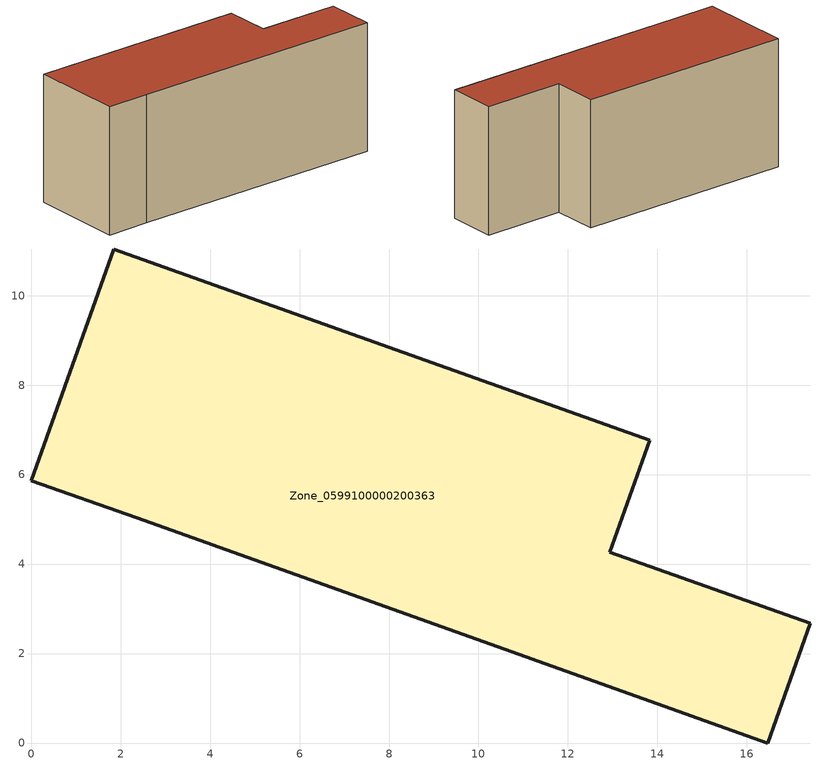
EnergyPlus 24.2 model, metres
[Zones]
Zone_0599100000200363
 floor ground (C_G): 1.84,11.04 13.83,6.77 12.94,4.27 17.42,2.68 16.47,0 2.36,5.03 0,5.86 z0.55
 wall outside (C_F): 13.83,6.77 1.84,11.04 0,5.86 2.36,5.03 16.47,0 17.42,2.68 12.94,4.27 13.83,6.77 z0.55:7.92
 roof outside (C_R): 16.47,0 17.42,2.68 12.94,4.27 13.83,6.77 1.84,11.04 0,5.86 2.36,5.03 z7.92
[BUILDING]
Pand.0599100000200363: North Axis=0; Terrain=City; Loads Convergence Tolerance Value=0.04; Temperature Convergence Tolerance Value=0.4; Solar Distribution=FullExterior; Maximum Number of Warmup Days=25; Minimum Number of Warmup Days=1
[Site:Location]
Rotterdam.The.Hague.AP_ZH_NLD Design_Conditions: Latitude=51.96; Longitude=4.45; Time Zone=1; Elevation=-4.5
[SITE:GROUNDTEMPERATURE:BUILDINGSURFACE]
18, 18, 18, 18, 18, 18, 18, 18, 18, 18, 18, 18
[MATERIAL] Thermal Absorptance=0.9; Solar Absorptance=0.7; Visible Absorptance=0.7
Name | Roughness | Thickness | Conductivity | Density | Specific Heat
G.TI.1975-1991 | MediumSmooth | 0.15 | 0.288461 | 540 | 1210
F.TI.1975-1991 | Rough | 0.3 | 0.230769 | 1920 | 840
R.TI.1975-1991 | MediumRough | 0.2 | 0.153846 | 1500 | 1000
[CONSTRUCTION]
C_G: G.TI.1975-1991
C_F: F.TI.1975-1991
C_R: R.TI.1975-1991
[ZONE]
Zone_0599100000200363: Type=1; Multiplier=1; Ceiling Height=Autocalculate; Volume=Autocalculate; Floor Area=autocalculate; Part of Total Floor Area=Yes
[ZONEINFILTRATION:DESIGNFLOWRATE]
Infil_Zone_0599100000200363: Zone or ZoneList or Space or SpaceList=Zone_0599100000200363; Schedule=AlwaysOn; Design Flow Rate Calculation Method=Flow/Area; Flow Rate per Floor Area=0.003; Constant Term Coefficient=1; Temperature Term Coefficient=0; Velocity Term Coefficient=0; Velocity Squared Term Coefficient=0
[HVACTEMPLATE:ZONE:IDEALLOADSAIRSYSTEM]
Zone_0599100000200363: Maximum Heating Supply Air Temperature=50; Minimum Cooling Supply Air Temperature=13; Maximum Heating Supply Air Humidity Ratio=0.0156; Minimum Cooling Supply Air Humidity Ratio=0.0077; Heating Limit=NoLimit; Cooling Limit=NoLimit; Dehumidification Control Type=ConstantSensibleHeatRatio; Cooling Sensible Heat Ratio=0.7; Dehumidification Setpoint=60; Humidification Control Type=None; Humidification Setpoint=30; Outdoor Air Method=None; Outdoor Air Flow Rate per Person=0.00944; Outdoor Air Flow Rate per Zone Floor Area=0; Outdoor Air Flow Rate per Zone=0; Demand Controlled Ventilation Type=None; Outdoor Air Economizer Type=NoEconomizer; Heat Recovery Type=None; Sensible Heat Recovery Effectiveness=0.7; Latent Heat Recovery Effectiveness=0.65
[ZONECONTROL:THERMOSTAT]
ThermostatControl_Zone_0599100000200363: Zone or ZoneList=Zone_0599100000200363; Control Type Schedule=DualSetpointControlType; Control 1=Thermostat_Zone_0599100000200363; Temperature Difference Between Cutout And Setpoint=0
[THERMOSTATSETPOINT:DUALSETPOINT]
Thermostat_Zone_0599100000200363: Heating Setpoint Temperature Schedule=HeatingSetpoint_Zone_0599100000200363; Cooling Setpoint Temperature Schedule=CoolingSetpoint_Zone_0599100000200363
[SCHEDULE:COMPACT]
HeatingSetpoint_Zone_0599100000200363: Through: 12/31, For: AllDays, Until: 24:00, 21
CoolingSetpoint_Zone_0599100000200363: Through: 12/31, For: AllDays, Until: 24:00, 24
DualSetpointControlType: Through: 12/31, For: AllDays, Until: 24:00, 4
AlwaysOn: Through: 12/31, For: AllDays, Until: 24:00, 1
